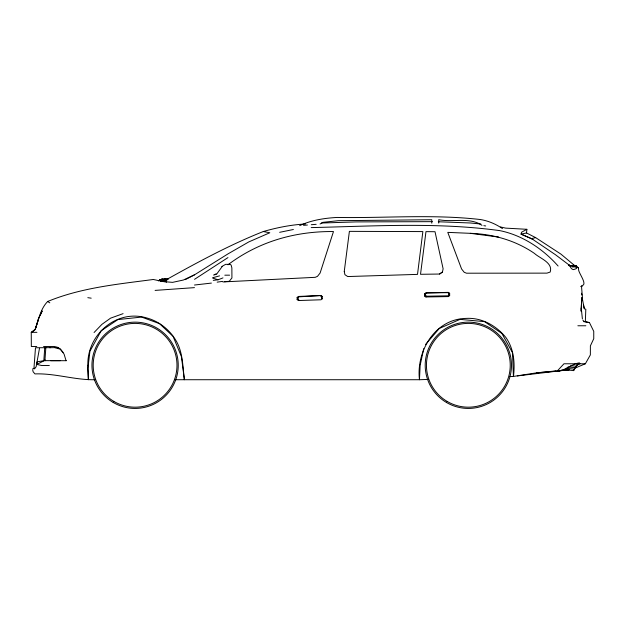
<?xml version="1.0" encoding="UTF-8"?>
<svg xmlns="http://www.w3.org/2000/svg" width="625" height="625" viewBox="0 0 625 625"><rect width="100%" height="100%" fill="white"/><g stroke="black" fill="none" stroke-linecap="round" stroke-linejoin="round"><path stroke-width="0.94" d="M582.148 297.703L584.297 308.844L585.812 309.188L585.344 321.656L583.875 321.734M582.391 318.922L581.266 308.086L581.758 297.703L581.094 311.141M581.117 311L581.266 308.086M575.266 266.094L560.953 254.133L535.633 237.625L526.531 232.961L526.883 229.305L505.672 228.125L500.492 226.961M38.727 318.406L35.211 329.453L31.812 332.32L35.523 329.055L35.109 329.547C38.898 319.82 40.055 309.312 47.648 301.492C81.234 287.648 117.641 284.219 153.305 279.484L163.188 281.586L172.562 282.359L183.398 280.023L194.562 274.789L227.953 253.906L248.766 241.93L269.812 232.758L263.297 231.531C228.797 245.203 196.141 263.07 163.773 281.109M49.336 365.469L41.547 365.469L36.781 364.43L37.133 361.812L44.281 360.648L60.297 360.664M423.727 348.664L420.156 365.312L419.461 379.727L174.688 379.727M166.508 282.242L164.273 280.656L164.547 279.891L164.938 281.836M442.445 272.031L443.117 268.789L435.016 231.719L425.969 231.633L420.516 274.297L439.586 274.039L442.445 272.031L439.586 274.039M40.016 315.734L42.203 310.953L38.531 318.391L35.211 329.453L31.25 332.32L31.328 346.492L36.781 346.492M425.945 296.977L426.344 296.211L448.055 295.812L448.867 294.812L448.859 293.562L448.031 292.664L425.945 292.914L424.633 293.844L424.633 296.078L425.945 296.977L448.375 296.586L449.656 295.586L449.641 293.266L448.344 292.359L425.945 292.914M574.836 368.203L585.352 363.773L590.352 354.914L590.391 345.859L593.75 338.703L593.75 331.344L589.43 322.578L584.023 321.5L582.883 320.172M565.211 369.625L573.555 370.633L577.18 364.68L575.359 367.656L567.984 367M573.555 370.633L574.461 369.148L566.141 368.281M573.742 265.156L574.359 265.656C573 264.789 570.578 266.273 568.852 264.922L568.523 265.18M222.258 266.43L216.578 274.234L213.531 275.062M425.57 344.438L439.32 328.461L460.016 319.367L484.57 321.648L501.898 333.477L512.523 352.742L513.406 376.445L536.578 372.836L555.836 370.93M163.336 279.875L163.797 279.367L166.281 280.508L167.32 279.648L164.672 278.633L164.375 279.023L168.133 278.719L168.602 279.133M298.859 299.891L298 298.984L298 297.773L298.859 296.836L321 295.531L322.289 296.438L322.289 298.773L321 299.781L298.461 300.539L297.148 299.633L297.148 297.383L298.461 296.445L321 295.531M426.344 296.211L425.484 295.312L425.484 294.117L426.344 293.188M536.578 372.836L557.219 371.07L563.961 363.773L585.352 363.773M94.078 332.508L101.922 324.344L110.555 318.164L123.094 313.648M424.633 296.078L425.484 295.312M162.109 281.039L161.031 279.641L162.062 278.781L163.266 280.133M161.414 280.039L162.453 279.18M158.32 280.891L160.18 279.672L159.562 279.789L161.727 280.539M165.867 280.094L166.906 279.242M297.148 299.633L298 298.984M569.094 265.742L572.734 266.242L574.359 265.656M575.203 266.422L576.367 265.836L572.062 266.516L572.484 266.977L576.625 266.812L578.547 268.125L576.117 265.766M194.523 279.336L227.953 257.602M227.953 264.789C258.883 241.508 295.062 231.203 333.477 231.547L320.094 273.062L317.477 276.359L315.234 277.32L222.914 281.93M221.836 266.508L225.641 264.328L230.219 264.398L231.156 265.125L231.867 267.891L231.93 277.945L229.281 281.281L224.555 281.727M320.047 224.016L322.883 222.352L338.312 220.688L431.766 219.734L431.797 223.18M185.297 279.625L194.562 274.789M576.562 365.523L579.922 363.773L579.406 362.836C571.547 363.977 565.344 370.75 557.219 371.07L569.398 369.641M36.781 364.43L44.281 360.648L43.914 359.453L44.75 347.719L45.836 347.664L45 359.406L45.617 360.719M222.969 277.891L218.086 279.781L213.266 280.375M214.391 274.664L216.109 273.859M322.289 298.773L321.422 298.094L321.422 296.836L322.289 296.438M535.633 237.625L531.617 238.609L555.414 254.688L569.32 265.188L571.477 268.672L573.156 269.625L574 269.469L576.109 268.75L576.617 267.398M526.883 229.305L521.516 232.258L521.039 234.117L531.797 238.828M299.672 225.648C311.406 220.125 324.305 218.156 337.148 217.445C384.859 218.273 432.891 214.07 480.43 219.539C488.383 220.852 495.859 224.055 502.484 228.609M448.859 293.562L449.641 293.266M578.586 268.891C577.578 272.219 588.773 285.094 581.461 285.703L582.445 297.703M219.594 275.852L212.758 277.719M228.359 264.617L229.281 264.328M263.297 231.531C277.07 227.586 291.227 224.734 305.555 223.992M582.242 286.461L580.68 286.578M32.672 368.852L34.789 368.234L36.133 366.805L39.594 347.734L50.648 347.648M279.656 232.312L293.367 229.508M34.883 368.656L33.922 368.852L35.484 347.742L38.969 347.75M526.531 232.961L521.039 234.117L532.828 239.242M557.219 371.07L561.695 370.336M217.164 282.141L222.445 281.398M517.289 375.922L569.32 369.664M194.477 285.031L211.398 283.086M557.766 370.742L568.359 369.695M303.555 225.336L307.43 225.023M311.312 224.719L316.164 224.328M155.102 290.398L194.477 287.633M321.586 223.016L356.055 221.906L432.453 221.656M311.188 227.594C373.922 226.172 437.359 222.086 499.719 230.617C522.406 235.172 542.938 248.891 558.094 266.016M44.031 360.203L45.117 360.156M428.172 379.422L419.461 379.727C416.086 351.125 434.977 319.055 466.008 318.406C481.625 317.398 496.211 325.555 505.859 337.461C513.977 348.938 515.047 362.875 513.484 376.445L509.531 376.578M224.812 275.188L229.602 275.172M49.57 347.695L56.18 347.625M577.867 325.766L585.844 325.766M31.25 332.32L36.922 332.32M43.547 346.492L54.312 346.492L57.336 347.211L60.266 348.93L64.086 354.133L66.062 360.742M50.703 360.727L66.289 360.688M95.164 379.727C74.953 380.156 55.25 373.18 34.953 373.906L33.133 371.797L32.672 369.781M572.188 265.656L572.945 265.656M438.281 221.758L470.445 222.984L480.852 224.031M470.32 233.328L447.789 232.375L461.578 268.969L464.195 272.266L466.5 273.203L546.953 273.133L550.172 272.062C553.328 262.594 539.688 258.312 534.414 253.391C515.539 240.422 493.109 234.039 470.32 233.328L498.656 237.062M570.742 365.742L576.281 366.164M165.508 279.422L167.32 279.648M160.477 281.18L162.125 281.391M87.82 297.672L91.195 298.172M57.023 347.758L58.695 348.023M55.094 347.68L60.266 349.203L63.133 352.406M483.836 225.656L485.703 225.953M589.43 322.578L585.523 321.844M212.805 278.148L218.086 279.781M424.633 293.844L425.484 294.117M164.359 279.844L166.281 280.508M49.805 302.836L47.648 301.492M297.148 297.383L298 297.773M576.016 267.344L576.742 267.852M161.031 279.641L161.562 280.078M448.867 294.812L449.656 295.586M568.852 264.922L569.414 265.492M481.969 225.359C469.828 216.812 452.508 222.625 438.727 219.672L438.766 223.109M572.703 266.164L573.133 266.633M320.602 295.93L321.422 296.836M160 279.82L161.07 281.367M164.273 280.656L163.438 279.422L163.977 278.719L162.398 280.281L162.578 281.594M162.062 278.781L162.438 279.344M583.523 304.852L584.172 308.281M581.484 293.203L581.867 295M582.172 298.602L582.227 300.398M87.867 365.469L88.375 379.727L87.859 368.648L89.93 351.25L101.172 330.773L117.906 319.57L141.617 317.078L159.492 323.648L173.086 336.383L181.414 356.586L184.391 379.727C182.664 366.383 182.977 352.023 175.766 340.195C169.297 329.359 158.648 321.078 146.414 317.852C116.172 309.023 86.812 334.977 87.867 365.469M344.258 271.461L344.93 274.703L347.727 276.547L417.516 274.383L422.859 231.586L349.391 231.352L344.258 271.461M113.188 402.461A43.148 43.148 0 0 0 178.234 365.672A43.148 43.148 0 0 0 113.852 327.734A43.148 43.148 0 0 0 113.188 402.461M446.438 402.461A43.148 43.148 0 0 0 511.484 365.672A43.148 43.148 0 0 0 447.102 327.734A43.148 43.148 0 0 0 446.438 402.461M447.07 401.383A41.898 41.898 0 0 0 510.234 365.656A41.898 41.898 0 0 0 447.711 328.82A41.898 41.898 0 0 0 447.07 401.383M113.82 401.383A41.898 41.898 0 0 0 176.984 365.656A41.898 41.898 0 0 0 114.461 328.82A41.898 41.898 0 0 0 113.82 401.383"/></g></svg>
